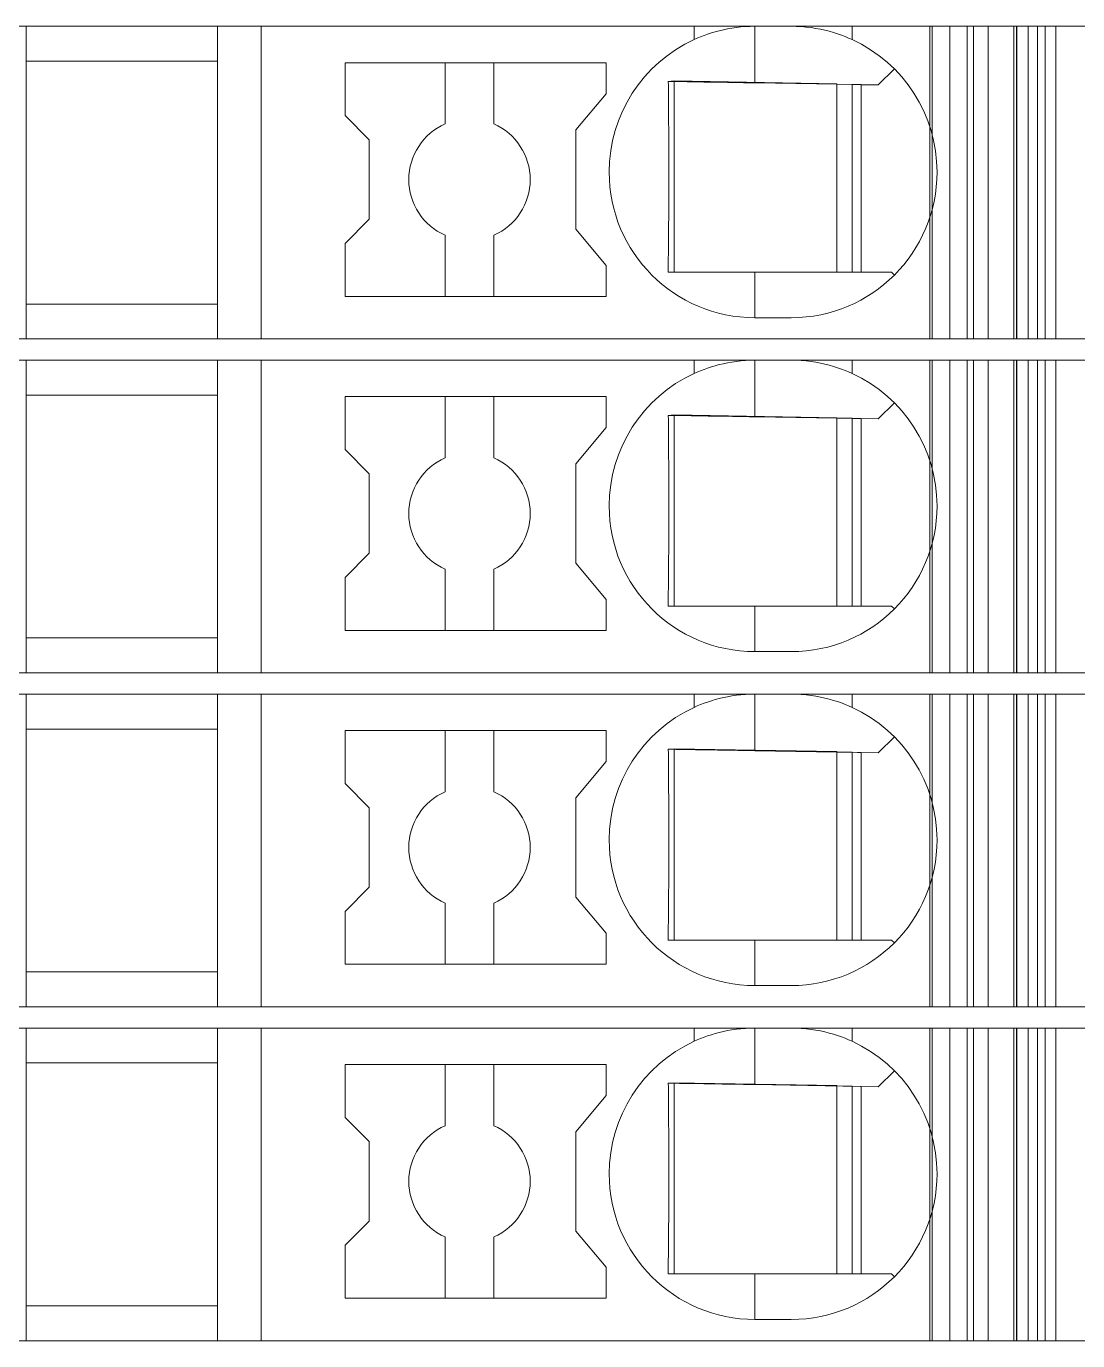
# Model space of a CAD drawing. Header units: millimetres. Extents: x 0 to 2100, y 0 to 1485.
# Drawn here: x 1258.05 to 1275.37, y 447.85 to 469.5 of the extents above; entities that cross this region are included whole.
import ezdxf
from ezdxf.enums import TextEntityAlignment as Align

# ---------------------------------------------------------------- set-up
doc = ezdxf.new("R2010")
doc.units = ezdxf.units.MM
for name, color, linetype, lineweight in [('EPLAN309', 5, 'Continuous', 5), ('EPLAN493', 5, 'Continuous', 5), ('MAIN-1', 7, 'Continuous', 5), ('MAIN-2', 7, 'Continuous', 5)]:
    doc.layers.add(name, color=color, linetype=linetype, lineweight=lineweight)
doc.styles.add('Tahoma', font='')
doc.styles.get('Tahoma').set_extended_font_data('Tahoma')

# ---------------------------------------------------------------- blocks, each defined once
blk = doc.blocks.new('EPLSYM_LibrarySPECIAL_Symbol12_Variant0_Placement8_60')
at = {"layer": 'EPLAN309', "lineweight": 13, "ltscale": 20}
blk.add_lwpolyline([(0, -5.15), (68.15, -5.15), (68.15, 0), (0, 0)], close=True, dxfattribs=at)
at = {"layer": 'EPLAN493', "color": 5, "style": 'Tahoma'}
blk.add_attdef('17_20450', text='', height=2.93475, dxfattribs=at).set_placement((0, -27.293475), align=Align.MIDDLE_RIGHT)
blk = doc.blocks.new('EPLSYM_LibrarySPECIAL_Symbol12_Variant0_Placement8_61')
at = {"layer": 'EPLAN309', "lineweight": 13, "ltscale": 20}
blk.add_lwpolyline([(0, -5.15), (68.15, -5.15), (68.15, 0), (0, 0)], close=True, dxfattribs=at)
at = {"layer": 'EPLAN493', "color": 5, "style": 'Tahoma'}
blk.add_attdef('17_20450', text='', height=2.93475, dxfattribs=at).set_placement((0, -27.293475), align=Align.MIDDLE_RIGHT)
blk = doc.blocks.new('EPLSYM_LibrarySPECIAL_Symbol12_Variant0_Placement8_62')
at = {"layer": 'EPLAN309', "lineweight": 13, "ltscale": 20}
blk.add_lwpolyline([(0, -5.15), (68.15, -5.15), (68.15, 0), (0, 0)], close=True, dxfattribs=at)
at = {"layer": 'EPLAN493', "color": 5, "style": 'Tahoma'}
blk.add_attdef('17_20450', text='', height=2.93475, dxfattribs=at).set_placement((0, -27.293475), align=Align.MIDDLE_RIGHT)
blk = doc.blocks.new('EPLSYM_LibrarySPECIAL_Symbol12_Variant0_Placement8_63')
at = {"layer": 'EPLAN309', "lineweight": 13, "ltscale": 20}
blk.add_lwpolyline([(0, -5.15), (68.15, -5.15), (68.15, 0), (0, 0)], close=True, dxfattribs=at)
at = {"layer": 'EPLAN493', "color": 5, "style": 'Tahoma'}
blk.add_attdef('17_20450', text='', height=2.93475, dxfattribs=at).set_placement((0, -27.293475), align=Align.MIDDLE_RIGHT)

msp = doc.modelspace()

# ---------------------------------------------------------------- linework, layer by layer
at = {"layer": 'MAIN-1'}
for p, q in [((1258.05, 469.5), (1261.2, 469.5)), ((1258.05, 469.5), (1258.05, 464.35)), ((1261.919, 469.5), (1261.2, 469.5)), ((1261.2, 464.35), (1261.2, 469.5)), ((1269.05, 469.5), (1261.919, 469.5)), ((1261.919, 469.5), (1261.919, 464.35)), ((1269.05, 469.5), (1270.05, 469.5)), ((1269.05, 469.282), (1269.05, 469.5)), ((1269.333, 469.39), (1269.272, 469.37)), ((1269.397, 469.409), (1269.333, 469.39)), ((1269.463, 469.427), (1269.397, 469.409)), ((1269.531, 469.443), (1269.463, 469.427)), ((1269.601, 469.458), (1269.531, 469.443)), ((1269.673, 469.47), (1269.601, 469.458)), ((1269.746, 469.481), (1269.673, 469.47)), ((1269.821, 469.489), (1269.746, 469.481)), ((1269.897, 469.495), (1269.821, 469.489)), ((1269.973, 469.499), (1269.897, 469.495)), ((1270.05, 469.5), (1269.973, 469.499)), ((1270.05, 468.568), (1270.05, 469.5)), ((1270.05, 469.5), (1270.65, 469.5)), ((1270.65, 469.5), (1270.732, 469.499)), ((1271.65, 469.5), (1270.65, 469.5)), ((1270.732, 469.499), (1270.814, 469.494)), ((1270.814, 469.494), (1270.896, 469.487)), ((1270.896, 469.487), (1270.975, 469.478)), ((1270.975, 469.478), (1271.053, 469.466)), ((1271.053, 469.466), (1271.13, 469.452)), ((1271.13, 469.452), (1271.204, 469.435)), ((1271.204, 469.435), (1271.275, 469.417)), ((1271.275, 469.417), (1271.345, 469.397)), ((1271.345, 469.397), (1271.411, 469.376)), ((1271.411, 469.376), (1271.475, 469.354)), ((1271.65, 469.5), (1274.704, 469.5)), ((1271.65, 469.282), (1271.65, 469.5)), ((1274.832, 469.5), (1274.704, 469.5)), ((1274.704, 464.35), (1274.704, 469.5)), ((1274.832, 469.5), (1275.367, 469.5)), ((1274.832, 464.35), (1274.832, 469.5)), ((1269.102, 469.305), (1269.05, 469.282)), ((1269.156, 469.327), (1269.102, 469.305)), ((1269.213, 469.349), (1269.156, 469.327)), ((1269.272, 469.37), (1269.213, 469.349)), ((1271.475, 469.354), (1271.536, 469.331)), ((1271.536, 469.331), (1271.594, 469.306)), ((1271.594, 469.306), (1271.65, 469.282)), ((1258.05, 468.925), (1261.2, 468.925)), ((1263.3, 468.9), (1263.3, 468.029)), ((1263.3, 468.9), (1267.6, 468.9)), ((1264.95, 468.9), (1264.95, 467.892)), ((1265.75, 467.892), (1265.75, 468.9)), ((1267.6, 468.389), (1267.6, 468.9)), ((1272.083, 468.533), (1272.347, 468.797)), ((1268.624, 468.592), (1268.625, 468.522)), ((1268.685, 468.591), (1268.624, 468.592)), ((1268.625, 468.522), (1268.625, 468.45)), ((1268.746, 468.59), (1268.685, 468.591)), ((1268.721, 468.591), (1268.721, 465.45)), ((1268.809, 468.589), (1268.746, 468.59)), ((1268.873, 468.588), (1268.809, 468.589)), ((1268.937, 468.587), (1268.873, 468.588)), ((1269.003, 468.586), (1268.937, 468.587)), ((1269.071, 468.585), (1269.003, 468.586)), ((1269.14, 468.584), (1269.071, 468.585)), ((1269.21, 468.582), (1269.14, 468.584)), ((1269.283, 468.581), (1269.21, 468.582)), ((1269.358, 468.58), (1269.283, 468.581)), ((1269.435, 468.579), (1269.358, 468.58)), ((1269.514, 468.577), (1269.435, 468.579)), ((1269.597, 468.576), (1269.514, 468.577)), ((1269.682, 468.575), (1269.597, 468.576)), ((1269.771, 468.573), (1269.682, 468.575)), ((1269.862, 468.571), (1269.771, 468.573)), ((1269.955, 468.57), (1269.862, 468.571)), ((1270.05, 468.568), (1269.955, 468.57)), ((1270.05, 468.568), (1272.083, 468.533)), ((1271.4, 468.545), (1271.4, 465.45)), ((1271.65, 465.45), (1271.65, 468.54)), ((1271.8, 468.538), (1271.8, 465.45)), ((1267.1, 467.793), (1267.6, 468.389)), ((1268.625, 468.45), (1268.626, 468.377)), ((1268.626, 468.377), (1268.627, 468.303)), ((1268.627, 468.303), (1268.628, 468.227)), ((1268.628, 468.227), (1268.628, 468.149)), ((1268.628, 468.149), (1268.629, 468.07)), ((1263.7, 467.629), (1263.3, 468.029)), ((1268.629, 468.07), (1268.63, 467.988)), ((1268.63, 467.988), (1268.63, 467.904)), ((1268.63, 467.904), (1268.631, 467.817)), ((1267.1, 467.793), (1267.1, 466.157)), ((1268.631, 467.817), (1268.631, 467.726)), ((1268.631, 467.726), (1268.632, 467.632)), ((1263.7, 467.629), (1263.7, 466.321)), ((1268.632, 467.632), (1268.633, 467.534)), ((1268.633, 467.534), (1268.633, 467.431)), ((1268.633, 467.431), (1268.633, 467.324)), ((1268.633, 467.324), (1268.633, 467.213)), ((1268.633, 467.213), (1268.634, 467.1)), ((1268.634, 467.1), (1268.633, 466.979)), ((1268.633, 466.979), (1268.633, 466.861)), ((1268.633, 466.861), (1268.633, 466.747)), ((1268.633, 466.747), (1268.632, 466.638)), ((1268.632, 466.638), (1268.632, 466.534)), ((1268.632, 466.534), (1268.631, 466.434)), ((1268.631, 466.434), (1268.631, 466.339)), ((1263.7, 466.321), (1263.3, 465.921)), ((1267.1, 466.157), (1267.6, 465.561)), ((1268.629, 466.159), (1268.628, 466.073)), ((1268.63, 466.248), (1268.629, 466.159)), ((1268.631, 466.339), (1268.63, 466.248)), ((1263.3, 465.921), (1263.3, 465.05)), ((1264.95, 466.058), (1264.95, 465.05)), ((1265.75, 466.058), (1265.75, 465.05)), ((1268.627, 465.908), (1268.626, 465.829)), ((1268.628, 465.99), (1268.627, 465.908)), ((1268.628, 466.073), (1268.628, 465.99)), ((1268.625, 465.75), (1268.624, 465.674)), ((1268.626, 465.829), (1268.625, 465.75)), ((1267.6, 465.05), (1267.6, 465.561)), ((1268.623, 465.524), (1268.622, 465.45)), ((1268.624, 465.598), (1268.623, 465.524)), ((1268.624, 465.674), (1268.624, 465.598)), ((1268.622, 465.45), (1268.683, 465.45)), ((1268.683, 465.45), (1268.746, 465.45)), ((1268.746, 465.45), (1268.809, 465.45)), ((1268.809, 465.45), (1268.873, 465.45)), ((1268.873, 465.45), (1268.939, 465.45)), ((1268.939, 465.45), (1269.005, 465.45)), ((1269.005, 465.45), (1269.074, 465.45)), ((1269.074, 465.45), (1269.144, 465.45)), ((1269.144, 465.45), (1269.215, 465.45)), ((1269.215, 465.45), (1269.289, 465.45)), ((1269.289, 465.45), (1269.364, 465.45)), ((1269.364, 465.45), (1269.442, 465.45)), ((1269.442, 465.45), (1269.522, 465.45)), ((1269.522, 465.45), (1269.605, 465.45)), ((1269.605, 465.45), (1269.69, 465.45)), ((1269.69, 465.45), (1269.778, 465.45)), ((1269.778, 465.45), (1269.867, 465.45)), ((1269.867, 465.45), (1269.958, 465.45)), ((1269.958, 465.45), (1270.05, 465.45)), ((1270.05, 465.45), (1272.3, 465.45)), ((1270.05, 465.45), (1270.05, 464.7)), ((1272.347, 465.403), (1272.3, 465.45)), ((1267.6, 465.05), (1263.3, 465.05)), ((1258.05, 464.925), (1261.2, 464.925)), ((1270.65, 464.7), (1270.05, 464.7)), ((1258.05, 464.35), (1261.2, 464.35)), ((1261.919, 464.35), (1261.2, 464.35)), ((1261.919, 464.35), (1274.704, 464.35)), ((1273.544, 464.35), (1273.544, 464.35)), ((1273.65, 464.35), (1273.65, 464.35)), ((1274.832, 464.35), (1274.704, 464.35)), ((1274.832, 464.35), (1275.367, 464.35)), ((1258.05, 464), (1261.2, 464)), ((1258.05, 464), (1258.05, 458.85)), ((1261.919, 464), (1261.2, 464)), ((1261.2, 458.85), (1261.2, 464)), ((1269.05, 464), (1261.919, 464)), ((1261.919, 464), (1261.919, 458.85)), ((1269.05, 464), (1270.05, 464)), ((1269.05, 463.782), (1269.05, 464)), ((1269.673, 463.97), (1269.601, 463.958)), ((1269.746, 463.981), (1269.673, 463.97)), ((1269.821, 463.989), (1269.746, 463.981)), ((1269.897, 463.995), (1269.821, 463.989)), ((1269.973, 463.999), (1269.897, 463.995)), ((1270.05, 464), (1269.973, 463.999)), ((1270.05, 463.068), (1270.05, 464)), ((1270.05, 464), (1270.65, 464)), ((1270.65, 464), (1270.732, 463.999)), ((1271.65, 464), (1270.65, 464)), ((1270.732, 463.999), (1270.814, 463.994)), ((1270.814, 463.994), (1270.896, 463.987)), ((1270.896, 463.987), (1270.975, 463.978)), ((1270.975, 463.978), (1271.053, 463.966)), ((1271.053, 463.966), (1271.13, 463.952)), ((1271.65, 464), (1274.704, 464)), ((1271.65, 463.782), (1271.65, 464)), ((1274.832, 464), (1274.704, 464)), ((1274.704, 458.85), (1274.704, 464)), ((1274.832, 464), (1275.367, 464)), ((1274.832, 458.85), (1274.832, 464)), ((1269.102, 463.805), (1269.05, 463.782)), ((1269.156, 463.827), (1269.102, 463.805)), ((1269.213, 463.849), (1269.156, 463.827)), ((1269.272, 463.87), (1269.213, 463.849)), ((1269.333, 463.89), (1269.272, 463.87)), ((1269.397, 463.909), (1269.333, 463.89)), ((1269.463, 463.927), (1269.397, 463.909)), ((1269.531, 463.943), (1269.463, 463.927)), ((1269.601, 463.958), (1269.531, 463.943)), ((1271.13, 463.952), (1271.204, 463.935)), ((1271.204, 463.935), (1271.275, 463.917)), ((1271.275, 463.917), (1271.345, 463.897)), ((1271.345, 463.897), (1271.411, 463.876)), ((1271.411, 463.876), (1271.475, 463.854)), ((1271.475, 463.854), (1271.536, 463.831)), ((1271.536, 463.831), (1271.594, 463.806)), ((1271.594, 463.806), (1271.65, 463.782)), ((1258.05, 463.425), (1261.2, 463.425)), ((1263.3, 463.4), (1263.3, 462.529)), ((1263.3, 463.4), (1267.6, 463.4)), ((1264.95, 463.4), (1264.95, 462.392)), ((1265.75, 462.392), (1265.75, 463.4)), ((1267.6, 462.889), (1267.6, 463.4)), ((1272.083, 463.033), (1272.347, 463.297)), ((1267.1, 462.293), (1267.6, 462.889)), ((1268.624, 463.092), (1268.625, 463.022)), ((1268.685, 463.091), (1268.624, 463.092)), ((1268.625, 463.022), (1268.625, 462.95)), ((1268.625, 462.95), (1268.626, 462.877)), ((1268.746, 463.09), (1268.685, 463.091)), ((1268.721, 463.091), (1268.721, 459.95)), ((1268.809, 463.089), (1268.746, 463.09)), ((1268.873, 463.088), (1268.809, 463.089)), ((1268.937, 463.087), (1268.873, 463.088)), ((1269.003, 463.086), (1268.937, 463.087)), ((1269.071, 463.085), (1269.003, 463.086)), ((1269.14, 463.084), (1269.071, 463.085)), ((1269.21, 463.082), (1269.14, 463.084)), ((1269.283, 463.081), (1269.21, 463.082)), ((1269.358, 463.08), (1269.283, 463.081)), ((1269.435, 463.079), (1269.358, 463.08)), ((1269.514, 463.077), (1269.435, 463.079)), ((1269.597, 463.076), (1269.514, 463.077)), ((1269.682, 463.075), (1269.597, 463.076)), ((1269.771, 463.073), (1269.682, 463.075)), ((1269.862, 463.071), (1269.771, 463.073)), ((1269.955, 463.07), (1269.862, 463.071)), ((1270.05, 463.068), (1269.955, 463.07)), ((1270.05, 463.068), (1272.083, 463.033)), ((1271.4, 463.045), (1271.4, 459.95)), ((1271.65, 459.95), (1271.65, 463.04)), ((1271.8, 463.038), (1271.8, 459.95)), ((1268.626, 462.877), (1268.627, 462.803)), ((1268.627, 462.803), (1268.628, 462.727)), ((1268.628, 462.727), (1268.628, 462.649)), ((1263.7, 462.129), (1263.3, 462.529)), ((1268.628, 462.649), (1268.629, 462.57)), ((1268.629, 462.57), (1268.63, 462.488)), ((1268.63, 462.488), (1268.63, 462.404)), ((1267.1, 462.293), (1267.1, 460.657)), ((1268.63, 462.404), (1268.631, 462.317)), ((1268.631, 462.317), (1268.631, 462.226)), ((1263.7, 462.129), (1263.7, 460.821)), ((1268.631, 462.226), (1268.632, 462.132)), ((1268.632, 462.132), (1268.633, 462.034)), ((1268.633, 462.034), (1268.633, 461.931)), ((1268.633, 461.931), (1268.633, 461.824)), ((1268.633, 461.824), (1268.633, 461.713)), ((1268.633, 461.713), (1268.634, 461.6)), ((1268.634, 461.6), (1268.633, 461.479)), ((1268.633, 461.479), (1268.633, 461.361)), ((1268.633, 461.247), (1268.632, 461.138)), ((1268.633, 461.361), (1268.633, 461.247)), ((1268.632, 461.034), (1268.631, 460.934)), ((1268.631, 460.934), (1268.631, 460.839)), ((1268.632, 461.138), (1268.632, 461.034)), ((1263.7, 460.821), (1263.3, 460.421)), ((1268.63, 460.748), (1268.629, 460.659)), ((1268.631, 460.839), (1268.63, 460.748)), ((1264.95, 460.558), (1264.95, 459.55)), ((1265.75, 460.558), (1265.75, 459.55)), ((1267.1, 460.657), (1267.6, 460.061)), ((1268.629, 460.659), (1268.628, 460.573)), ((1268.628, 460.573), (1268.628, 460.49)), ((1263.3, 460.421), (1263.3, 459.55)), ((1268.626, 460.329), (1268.625, 460.25)), ((1268.627, 460.408), (1268.626, 460.329)), ((1268.628, 460.49), (1268.627, 460.408)), ((1268.624, 460.098), (1268.623, 460.024)), ((1268.625, 460.25), (1268.624, 460.174)), ((1268.624, 460.174), (1268.624, 460.098)), ((1267.6, 459.55), (1267.6, 460.061)), ((1268.623, 460.024), (1268.622, 459.95)), ((1268.622, 459.95), (1268.683, 459.95)), ((1268.683, 459.95), (1268.746, 459.95)), ((1268.746, 459.95), (1268.809, 459.95)), ((1268.809, 459.95), (1268.873, 459.95)), ((1268.873, 459.95), (1268.939, 459.95)), ((1268.939, 459.95), (1269.005, 459.95)), ((1269.005, 459.95), (1269.074, 459.95)), ((1269.074, 459.95), (1269.144, 459.95)), ((1269.144, 459.95), (1269.215, 459.95)), ((1269.215, 459.95), (1269.289, 459.95)), ((1269.289, 459.95), (1269.364, 459.95)), ((1269.364, 459.95), (1269.442, 459.95)), ((1269.442, 459.95), (1269.522, 459.95)), ((1269.522, 459.95), (1269.605, 459.95)), ((1269.605, 459.95), (1269.69, 459.95)), ((1269.69, 459.95), (1269.778, 459.95)), ((1269.778, 459.95), (1269.867, 459.95)), ((1269.867, 459.95), (1269.958, 459.95)), ((1269.958, 459.95), (1270.05, 459.95)), ((1270.05, 459.95), (1272.3, 459.95)), ((1270.05, 459.95), (1270.05, 459.2)), ((1272.347, 459.903), (1272.3, 459.95)), ((1258.05, 459.425), (1261.2, 459.425)), ((1267.6, 459.55), (1263.3, 459.55)), ((1270.65, 459.2), (1270.05, 459.2)), ((1258.05, 458.85), (1261.2, 458.85)), ((1261.919, 458.85), (1261.2, 458.85)), ((1261.919, 458.85), (1274.704, 458.85)), ((1273.544, 458.85), (1273.544, 458.85)), ((1273.65, 458.85), (1273.65, 458.85)), ((1274.832, 458.85), (1274.704, 458.85)), ((1274.832, 458.85), (1275.367, 458.85)), ((1258.05, 458.5), (1261.2, 458.5)), ((1258.05, 458.5), (1258.05, 453.35)), ((1261.919, 458.5), (1261.2, 458.5)), ((1261.2, 453.35), (1261.2, 458.5)), ((1269.05, 458.5), (1261.919, 458.5)), ((1261.919, 458.5), (1261.919, 453.35)), ((1269.05, 458.5), (1270.05, 458.5)), ((1269.05, 458.282), (1269.05, 458.5)), ((1269.213, 458.349), (1269.156, 458.327)), ((1269.272, 458.37), (1269.213, 458.349)), ((1269.333, 458.39), (1269.272, 458.37)), ((1269.397, 458.409), (1269.333, 458.39)), ((1269.463, 458.427), (1269.397, 458.409)), ((1269.531, 458.443), (1269.463, 458.427)), ((1269.601, 458.458), (1269.531, 458.443)), ((1269.673, 458.47), (1269.601, 458.458)), ((1269.746, 458.481), (1269.673, 458.47)), ((1269.821, 458.489), (1269.746, 458.481)), ((1269.897, 458.495), (1269.821, 458.489)), ((1269.973, 458.499), (1269.897, 458.495)), ((1270.05, 458.5), (1269.973, 458.499)), ((1270.05, 457.568), (1270.05, 458.5)), ((1270.05, 458.5), (1270.65, 458.5)), ((1270.65, 458.5), (1270.732, 458.499)), ((1271.65, 458.5), (1270.65, 458.5)), ((1270.732, 458.499), (1270.814, 458.494)), ((1270.814, 458.494), (1270.896, 458.487)), ((1270.896, 458.487), (1270.975, 458.478)), ((1270.975, 458.478), (1271.053, 458.466)), ((1271.053, 458.466), (1271.13, 458.452)), ((1271.13, 458.452), (1271.204, 458.435)), ((1271.204, 458.435), (1271.275, 458.417)), ((1271.275, 458.417), (1271.345, 458.397)), ((1271.345, 458.397), (1271.411, 458.376)), ((1271.411, 458.376), (1271.475, 458.354)), ((1271.475, 458.354), (1271.536, 458.331)), ((1271.65, 458.5), (1274.704, 458.5)), ((1271.65, 458.282), (1271.65, 458.5)), ((1274.832, 458.5), (1274.704, 458.5)), ((1274.704, 453.35), (1274.704, 458.5)), ((1274.832, 458.5), (1275.367, 458.5)), ((1274.832, 453.35), (1274.832, 458.5)), ((1269.102, 458.305), (1269.05, 458.282)), ((1269.156, 458.327), (1269.102, 458.305)), ((1271.536, 458.331), (1271.594, 458.306)), ((1271.594, 458.306), (1271.65, 458.282)), ((1258.05, 457.925), (1261.2, 457.925)), ((1263.3, 457.9), (1263.3, 457.029)), ((1263.3, 457.9), (1267.6, 457.9)), ((1264.95, 457.9), (1264.95, 456.892)), ((1265.75, 456.892), (1265.75, 457.9)), ((1267.6, 457.389), (1267.6, 457.9)), ((1272.083, 457.533), (1272.347, 457.797)), ((1268.624, 457.592), (1268.625, 457.522)), ((1268.685, 457.591), (1268.624, 457.592)), ((1268.625, 457.522), (1268.625, 457.45)), ((1268.746, 457.59), (1268.685, 457.591)), ((1268.721, 457.591), (1268.721, 454.45)), ((1268.809, 457.589), (1268.746, 457.59)), ((1268.873, 457.588), (1268.809, 457.589)), ((1268.937, 457.587), (1268.873, 457.588)), ((1269.003, 457.586), (1268.937, 457.587)), ((1269.071, 457.585), (1269.003, 457.586)), ((1269.14, 457.584), (1269.071, 457.585)), ((1269.21, 457.582), (1269.14, 457.584)), ((1269.283, 457.581), (1269.21, 457.582)), ((1269.358, 457.58), (1269.283, 457.581)), ((1269.435, 457.579), (1269.358, 457.58)), ((1269.514, 457.577), (1269.435, 457.579)), ((1269.597, 457.576), (1269.514, 457.577)), ((1269.682, 457.575), (1269.597, 457.576)), ((1269.771, 457.573), (1269.682, 457.575)), ((1269.862, 457.571), (1269.771, 457.573)), ((1269.955, 457.57), (1269.862, 457.571)), ((1270.05, 457.568), (1269.955, 457.57)), ((1270.05, 457.568), (1272.083, 457.533)), ((1271.4, 457.545), (1271.4, 454.45)), ((1271.65, 454.45), (1271.65, 457.54)), ((1271.8, 457.538), (1271.8, 454.45)), ((1267.1, 456.793), (1267.6, 457.389)), ((1268.625, 457.45), (1268.626, 457.377)), ((1268.626, 457.377), (1268.627, 457.303)), ((1268.627, 457.303), (1268.628, 457.227)), ((1268.628, 457.227), (1268.628, 457.149)), ((1268.628, 457.149), (1268.629, 457.07)), ((1268.629, 457.07), (1268.63, 456.988)), ((1263.7, 456.629), (1263.3, 457.029)), ((1268.63, 456.988), (1268.63, 456.904)), ((1268.63, 456.904), (1268.631, 456.817)), ((1268.631, 456.817), (1268.631, 456.726)), ((1263.7, 456.629), (1263.7, 455.321)), ((1267.1, 456.793), (1267.1, 455.157)), ((1268.631, 456.726), (1268.632, 456.632)), ((1268.632, 456.632), (1268.633, 456.534)), ((1268.633, 456.534), (1268.633, 456.431)), ((1268.633, 456.431), (1268.633, 456.324)), ((1268.633, 456.324), (1268.633, 456.213)), ((1268.633, 456.213), (1268.634, 456.1)), ((1268.634, 456.1), (1268.633, 455.979)), ((1268.633, 455.979), (1268.633, 455.861)), ((1268.633, 455.747), (1268.632, 455.638)), ((1268.633, 455.861), (1268.633, 455.747)), ((1268.632, 455.534), (1268.631, 455.434)), ((1268.632, 455.638), (1268.632, 455.534)), ((1263.7, 455.321), (1263.3, 454.921)), ((1268.631, 455.339), (1268.63, 455.248)), ((1268.631, 455.434), (1268.631, 455.339)), ((1267.1, 455.157), (1267.6, 454.561)), ((1268.629, 455.159), (1268.628, 455.073)), ((1268.63, 455.248), (1268.629, 455.159)), ((1263.3, 454.921), (1263.3, 454.05)), ((1264.95, 455.058), (1264.95, 454.05)), ((1265.75, 455.058), (1265.75, 454.05)), ((1268.627, 454.908), (1268.626, 454.829)), ((1268.628, 454.99), (1268.627, 454.908)), ((1268.628, 455.073), (1268.628, 454.99)), ((1268.625, 454.75), (1268.624, 454.674)), ((1268.624, 454.674), (1268.624, 454.598)), ((1268.626, 454.829), (1268.625, 454.75)), ((1267.6, 454.05), (1267.6, 454.561)), ((1268.623, 454.524), (1268.622, 454.45)), ((1268.622, 454.45), (1268.683, 454.45)), ((1268.624, 454.598), (1268.623, 454.524)), ((1268.683, 454.45), (1268.746, 454.45)), ((1268.746, 454.45), (1268.809, 454.45)), ((1268.809, 454.45), (1268.873, 454.45)), ((1268.873, 454.45), (1268.939, 454.45)), ((1268.939, 454.45), (1269.005, 454.45)), ((1269.005, 454.45), (1269.074, 454.45)), ((1269.074, 454.45), (1269.144, 454.45)), ((1269.144, 454.45), (1269.215, 454.45)), ((1269.215, 454.45), (1269.289, 454.45)), ((1269.289, 454.45), (1269.364, 454.45)), ((1269.364, 454.45), (1269.442, 454.45)), ((1269.442, 454.45), (1269.522, 454.45)), ((1269.522, 454.45), (1269.605, 454.45)), ((1269.605, 454.45), (1269.69, 454.45)), ((1269.69, 454.45), (1269.778, 454.45)), ((1269.778, 454.45), (1269.867, 454.45)), ((1269.867, 454.45), (1269.958, 454.45)), ((1269.958, 454.45), (1270.05, 454.45)), ((1270.05, 454.45), (1272.3, 454.45)), ((1270.05, 454.45), (1270.05, 453.7)), ((1272.347, 454.403), (1272.3, 454.45)), ((1267.6, 454.05), (1263.3, 454.05)), ((1258.05, 453.925), (1261.2, 453.925)), ((1270.65, 453.7), (1270.05, 453.7)), ((1258.05, 453.35), (1261.2, 453.35)), ((1261.919, 453.35), (1261.2, 453.35)), ((1261.919, 453.35), (1274.704, 453.35)), ((1273.544, 453.35), (1273.544, 453.35)), ((1273.65, 453.35), (1273.65, 453.35)), ((1274.832, 453.35), (1274.704, 453.35)), ((1274.832, 453.35), (1275.367, 453.35)), ((1258.05, 453), (1261.2, 453)), ((1258.05, 453), (1258.05, 447.85)), ((1261.919, 453), (1261.2, 453)), ((1261.2, 447.85), (1261.2, 453)), ((1269.05, 453), (1261.919, 453)), ((1261.919, 453), (1261.919, 447.85)), ((1269.05, 453), (1270.05, 453)), ((1269.05, 452.782), (1269.05, 453)), ((1269.463, 452.927), (1269.397, 452.909)), ((1269.531, 452.943), (1269.463, 452.927)), ((1269.601, 452.958), (1269.531, 452.943)), ((1269.673, 452.97), (1269.601, 452.958)), ((1269.746, 452.981), (1269.673, 452.97)), ((1269.821, 452.989), (1269.746, 452.981)), ((1269.897, 452.995), (1269.821, 452.989)), ((1269.973, 452.999), (1269.897, 452.995)), ((1270.05, 453), (1269.973, 452.999)), ((1270.05, 452.068), (1270.05, 453)), ((1270.05, 453), (1270.65, 453)), ((1270.65, 453), (1270.732, 452.999)), ((1271.65, 453), (1270.65, 453)), ((1270.732, 452.999), (1270.814, 452.994)), ((1270.814, 452.994), (1270.896, 452.987)), ((1270.896, 452.987), (1270.975, 452.978)), ((1270.975, 452.978), (1271.053, 452.966)), ((1271.053, 452.966), (1271.13, 452.952)), ((1271.13, 452.952), (1271.204, 452.935)), ((1271.204, 452.935), (1271.275, 452.917)), ((1271.65, 453), (1274.704, 453)), ((1271.65, 452.782), (1271.65, 453)), ((1274.832, 453), (1274.704, 453)), ((1274.704, 447.85), (1274.704, 453)), ((1274.832, 453), (1275.367, 453)), ((1274.832, 447.85), (1274.832, 453)), ((1269.102, 452.805), (1269.05, 452.782)), ((1269.156, 452.827), (1269.102, 452.805)), ((1269.213, 452.849), (1269.156, 452.827)), ((1269.272, 452.87), (1269.213, 452.849)), ((1269.333, 452.89), (1269.272, 452.87)), ((1269.397, 452.909), (1269.333, 452.89)), ((1271.275, 452.917), (1271.345, 452.897)), ((1271.345, 452.897), (1271.411, 452.876)), ((1271.411, 452.876), (1271.475, 452.854)), ((1271.475, 452.854), (1271.536, 452.831)), ((1271.536, 452.831), (1271.594, 452.806)), ((1271.594, 452.806), (1271.65, 452.782)), ((1258.05, 452.425), (1261.2, 452.425)), ((1263.3, 452.4), (1263.3, 451.529)), ((1263.3, 452.4), (1267.6, 452.4)), ((1264.95, 452.4), (1264.95, 451.392)), ((1265.75, 451.392), (1265.75, 452.4)), ((1267.6, 451.889), (1267.6, 452.4)), ((1272.083, 452.033), (1272.347, 452.297)), ((1268.624, 452.092), (1268.625, 452.022)), ((1268.685, 452.091), (1268.624, 452.092)), ((1268.746, 452.09), (1268.685, 452.091)), ((1268.721, 452.091), (1268.721, 448.95)), ((1268.809, 452.089), (1268.746, 452.09)), ((1268.873, 452.088), (1268.809, 452.089)), ((1268.937, 452.087), (1268.873, 452.088)), ((1269.003, 452.086), (1268.937, 452.087)), ((1269.071, 452.085), (1269.003, 452.086)), ((1269.14, 452.084), (1269.071, 452.085)), ((1269.21, 452.082), (1269.14, 452.084)), ((1269.283, 452.081), (1269.21, 452.082)), ((1269.358, 452.08), (1269.283, 452.081)), ((1269.435, 452.079), (1269.358, 452.08)), ((1269.514, 452.077), (1269.435, 452.079)), ((1269.597, 452.076), (1269.514, 452.077)), ((1269.682, 452.075), (1269.597, 452.076)), ((1269.771, 452.073), (1269.682, 452.075)), ((1269.862, 452.071), (1269.771, 452.073)), ((1269.955, 452.07), (1269.862, 452.071)), ((1270.05, 452.068), (1269.955, 452.07)), ((1270.05, 452.068), (1272.083, 452.033)), ((1267.1, 451.293), (1267.6, 451.889)), ((1268.625, 452.022), (1268.625, 451.95)), ((1268.625, 451.95), (1268.626, 451.877)), ((1268.626, 451.877), (1268.627, 451.803)), ((1271.4, 452.045), (1271.4, 448.95)), ((1271.65, 448.95), (1271.65, 452.04)), ((1271.8, 452.038), (1271.8, 448.95)), ((1268.627, 451.803), (1268.628, 451.727)), ((1268.628, 451.727), (1268.628, 451.649)), ((1268.628, 451.649), (1268.629, 451.57)), ((1263.7, 451.129), (1263.3, 451.529)), ((1268.629, 451.57), (1268.63, 451.488)), ((1268.63, 451.488), (1268.63, 451.404)), ((1268.63, 451.404), (1268.631, 451.317)), ((1267.1, 451.293), (1267.1, 449.657)), ((1268.631, 451.317), (1268.631, 451.226)), ((1268.631, 451.226), (1268.632, 451.132)), ((1263.7, 451.129), (1263.7, 449.821)), ((1268.632, 451.132), (1268.633, 451.034)), ((1268.633, 451.034), (1268.633, 450.931)), ((1268.633, 450.931), (1268.633, 450.824)), ((1268.633, 450.824), (1268.633, 450.713)), ((1268.633, 450.713), (1268.634, 450.6)), ((1268.634, 450.6), (1268.633, 450.479)), ((1268.633, 450.479), (1268.633, 450.361)), ((1268.633, 450.361), (1268.633, 450.247)), ((1268.633, 450.247), (1268.632, 450.138)), ((1268.632, 450.138), (1268.632, 450.034)), ((1268.632, 450.034), (1268.631, 449.934)), ((1268.631, 449.934), (1268.631, 449.839)), ((1263.7, 449.821), (1263.3, 449.421)), ((1268.63, 449.748), (1268.629, 449.659)), ((1268.631, 449.839), (1268.63, 449.748)), ((1264.95, 449.558), (1264.95, 448.55)), ((1265.75, 449.558), (1265.75, 448.55)), ((1267.1, 449.657), (1267.6, 449.061)), ((1268.628, 449.49), (1268.627, 449.408)), ((1268.629, 449.659), (1268.628, 449.573)), ((1268.628, 449.573), (1268.628, 449.49)), ((1263.3, 449.421), (1263.3, 448.55)), ((1268.625, 449.25), (1268.624, 449.174)), ((1268.626, 449.329), (1268.625, 449.25)), ((1268.627, 449.408), (1268.626, 449.329)), ((1267.6, 448.55), (1267.6, 449.061)), ((1268.623, 449.024), (1268.622, 448.95)), ((1268.624, 449.098), (1268.623, 449.024)), ((1268.624, 449.174), (1268.624, 449.098)), ((1268.622, 448.95), (1268.683, 448.95)), ((1268.683, 448.95), (1268.746, 448.95)), ((1268.746, 448.95), (1268.809, 448.95)), ((1268.809, 448.95), (1268.873, 448.95)), ((1268.873, 448.95), (1268.939, 448.95)), ((1268.939, 448.95), (1269.005, 448.95)), ((1269.005, 448.95), (1269.074, 448.95)), ((1269.074, 448.95), (1269.144, 448.95)), ((1269.144, 448.95), (1269.215, 448.95)), ((1269.215, 448.95), (1269.289, 448.95)), ((1269.289, 448.95), (1269.364, 448.95)), ((1269.364, 448.95), (1269.442, 448.95)), ((1269.442, 448.95), (1269.522, 448.95)), ((1269.522, 448.95), (1269.605, 448.95)), ((1269.605, 448.95), (1269.69, 448.95)), ((1269.69, 448.95), (1269.778, 448.95)), ((1269.778, 448.95), (1269.867, 448.95)), ((1269.867, 448.95), (1269.958, 448.95)), ((1269.958, 448.95), (1270.05, 448.95)), ((1270.05, 448.95), (1272.3, 448.95)), ((1270.05, 448.95), (1270.05, 448.2)), ((1272.347, 448.903), (1272.3, 448.95)), ((1258.05, 448.425), (1261.2, 448.425)), ((1267.6, 448.55), (1263.3, 448.55)), ((1270.65, 448.2), (1270.05, 448.2)), ((1258.05, 447.85), (1261.2, 447.85)), ((1261.919, 447.85), (1261.2, 447.85)), ((1261.919, 447.85), (1274.704, 447.85)), ((1273.544, 447.85), (1273.544, 447.85)), ((1273.65, 447.85), (1273.65, 447.85)), ((1274.832, 447.85), (1274.704, 447.85)), ((1274.832, 447.85), (1275.367, 447.85))]:
    msp.add_line(p, q, dxfattribs=at)
for centre, radius, start, end in [((1270.05, 467.1), 2.4, 114.6244, 180), ((1270.65, 467.1), 2.4, 0, 65.3756), ((1265.35, 466.975), 1, 113.5782, 180), ((1265.35, 466.975), 1, 0, 66.4218), ((1270.05, 467.1), 2.4, 180, 270), ((1270.65, 467.1), 2.4, 270, 0), ((1265.35, 466.975), 1, 180, 246.4218), ((1265.35, 466.975), 1, 293.5782, 0), ((1270.05, 461.6), 2.4, 114.6244, 180), ((1270.65, 461.6), 2.4, 0, 65.3756), ((1265.35, 461.475), 1, 113.5782, 180), ((1265.35, 461.475), 1, 0, 66.4218), ((1270.05, 461.6), 2.4, 180, 270), ((1270.65, 461.6), 2.4, 270, 0), ((1265.35, 461.475), 1, 180, 246.4218), ((1265.35, 461.475), 1, 293.5782, 0), ((1270.05, 456.1), 2.4, 114.6244, 180), ((1270.65, 456.1), 2.4, 0, 65.3756), ((1265.35, 455.975), 1, 113.5782, 180), ((1265.35, 455.975), 1, 0, 66.4218), ((1265.35, 455.975), 1, 180, 246.4218), ((1265.35, 455.975), 1, 293.5782, 0), ((1270.05, 456.1), 2.4, 180, 270), ((1270.65, 456.1), 2.4, 270, 0), ((1270.05, 450.6), 2.4, 114.6244, 180), ((1270.65, 450.6), 2.4, 0, 65.3756), ((1265.35, 450.475), 1, 113.5782, 180), ((1265.35, 450.475), 1, 0, 66.4218), ((1270.05, 450.6), 2.4, 180, 270), ((1270.65, 450.6), 2.4, 270, 0), ((1265.35, 450.475), 1, 180, 246.4218), ((1265.35, 450.475), 1, 293.5782, 0)]:
    msp.add_arc(centre, radius, start, end, dxfattribs=at)
at = {"layer": 'MAIN-2'}
for p, q in [((1272.931, 464.35), (1272.931, 469.5)), ((1272.971, 469.5), (1272.971, 464.35)), ((1273.262, 469.5), (1273.262, 464.35)), ((1273.544, 464.35), (1273.544, 469.5)), ((1273.65, 464.35), (1273.65, 469.5)), ((1273.891, 469.5), (1273.891, 464.35)), ((1274.316, 469.5), (1274.316, 464.35)), ((1274.361, 469.5), (1274.361, 464.35)), ((1274.363, 464.35), (1274.363, 469.5)), ((1274.55, 469.5), (1274.55, 464.35)), ((1275.008, 464.35), (1275.008, 469.5)), ((1268.721, 468.6), (1268.624, 468.592)), ((1268.721, 468.6), (1268.721, 468.591)), ((1271.4, 468.553), (1268.721, 468.6)), ((1271.4, 468.548), (1271.4, 468.553)), ((1271.65, 468.543), (1271.4, 468.548)), ((1271.4, 468.548), (1271.4, 468.545)), ((1271.65, 468.543), (1271.65, 468.542)), ((1271.8, 468.539), (1271.65, 468.542)), ((1271.65, 468.54), (1271.65, 468.542)), ((1271.8, 468.538), (1271.8, 468.539)), ((1271.8, 468.538), (1272.083, 468.533)), ((1271.8, 468.538), (1271.8, 468.538)), ((1271.4, 465.45), (1271.4, 465.45)), ((1271.65, 465.45), (1271.65, 465.45)), ((1272.347, 465.403), (1272.347, 465.403)), ((1272.931, 458.85), (1272.931, 464)), ((1272.971, 464), (1272.971, 458.85)), ((1273.262, 464), (1273.262, 458.85)), ((1273.544, 458.85), (1273.544, 464)), ((1273.65, 458.85), (1273.65, 464)), ((1273.891, 464), (1273.891, 458.85)), ((1274.316, 464), (1274.316, 458.85)), ((1274.361, 464), (1274.361, 458.85)), ((1274.363, 458.85), (1274.363, 464)), ((1274.55, 464), (1274.55, 458.85)), ((1275.008, 458.85), (1275.008, 464)), ((1268.721, 463.1), (1268.624, 463.092)), ((1268.721, 463.1), (1268.721, 463.091)), ((1271.4, 463.053), (1268.721, 463.1)), ((1271.4, 463.048), (1271.4, 463.053)), ((1271.65, 463.043), (1271.4, 463.048)), ((1271.4, 463.048), (1271.4, 463.045)), ((1271.65, 463.043), (1271.65, 463.042)), ((1271.8, 463.039), (1271.65, 463.042)), ((1271.65, 463.04), (1271.65, 463.042)), ((1271.8, 463.038), (1271.8, 463.039)), ((1271.8, 463.038), (1272.083, 463.033)), ((1271.8, 463.038), (1271.8, 463.038)), ((1271.4, 459.95), (1271.4, 459.95)), ((1271.65, 459.95), (1271.65, 459.95)), ((1272.347, 459.903), (1272.347, 459.903)), ((1272.931, 453.35), (1272.931, 458.5)), ((1272.971, 458.5), (1272.971, 453.35)), ((1273.262, 458.5), (1273.262, 453.35)), ((1273.544, 453.35), (1273.544, 458.5)), ((1273.65, 453.35), (1273.65, 458.5)), ((1273.891, 458.5), (1273.891, 453.35)), ((1274.316, 458.5), (1274.316, 453.35)), ((1274.361, 458.5), (1274.361, 453.35)), ((1274.363, 453.35), (1274.363, 458.5)), ((1274.55, 458.5), (1274.55, 453.35)), ((1275.008, 453.35), (1275.008, 458.5)), ((1268.721, 457.6), (1268.624, 457.592)), ((1268.721, 457.6), (1268.721, 457.591)), ((1271.4, 457.553), (1268.721, 457.6)), ((1271.4, 457.548), (1271.4, 457.553)), ((1271.65, 457.543), (1271.4, 457.548)), ((1271.4, 457.548), (1271.4, 457.545)), ((1271.65, 457.543), (1271.65, 457.542)), ((1271.8, 457.539), (1271.65, 457.542)), ((1271.65, 457.54), (1271.65, 457.542)), ((1271.8, 457.538), (1271.8, 457.539)), ((1271.8, 457.538), (1272.083, 457.533)), ((1271.8, 457.538), (1271.8, 457.538)), ((1271.4, 454.45), (1271.4, 454.45)), ((1271.65, 454.45), (1271.65, 454.45)), ((1272.347, 454.403), (1272.347, 454.403)), ((1272.931, 447.85), (1272.931, 453)), ((1272.971, 453), (1272.971, 447.85)), ((1273.262, 453), (1273.262, 447.85)), ((1273.544, 447.85), (1273.544, 453)), ((1273.65, 447.85), (1273.65, 453)), ((1273.891, 453), (1273.891, 447.85)), ((1274.316, 453), (1274.316, 447.85)), ((1274.361, 453), (1274.361, 447.85)), ((1274.363, 447.85), (1274.363, 453)), ((1274.55, 453), (1274.55, 447.85)), ((1275.008, 447.85), (1275.008, 453)), ((1268.721, 452.1), (1268.624, 452.092)), ((1268.721, 452.1), (1268.721, 452.091)), ((1271.4, 452.053), (1268.721, 452.1)), ((1271.4, 452.048), (1271.4, 452.053)), ((1271.65, 452.043), (1271.4, 452.048)), ((1271.4, 452.048), (1271.4, 452.045)), ((1271.65, 452.043), (1271.65, 452.042)), ((1271.8, 452.039), (1271.65, 452.042)), ((1271.65, 452.04), (1271.65, 452.042)), ((1271.8, 452.038), (1271.8, 452.039)), ((1271.8, 452.038), (1272.083, 452.033)), ((1271.8, 452.038), (1271.8, 452.038)), ((1271.4, 448.95), (1271.4, 448.95)), ((1271.65, 448.95), (1271.65, 448.95)), ((1272.347, 448.903), (1272.347, 448.903))]:
    msp.add_line(p, q, dxfattribs=at)

# ---------------------------------------------------------------- block references
for name, p in [('EPLSYM_LibrarySPECIAL_Symbol12_Variant0_Placement8_60', (1222, 469.5)), ('EPLSYM_LibrarySPECIAL_Symbol12_Variant0_Placement8_61', (1222, 464)), ('EPLSYM_LibrarySPECIAL_Symbol12_Variant0_Placement8_62', (1222, 458.5)), ('EPLSYM_LibrarySPECIAL_Symbol12_Variant0_Placement8_63', (1222, 453))]:
    msp.add_blockref(name, p)

doc.saveas('drawing.dxf')
